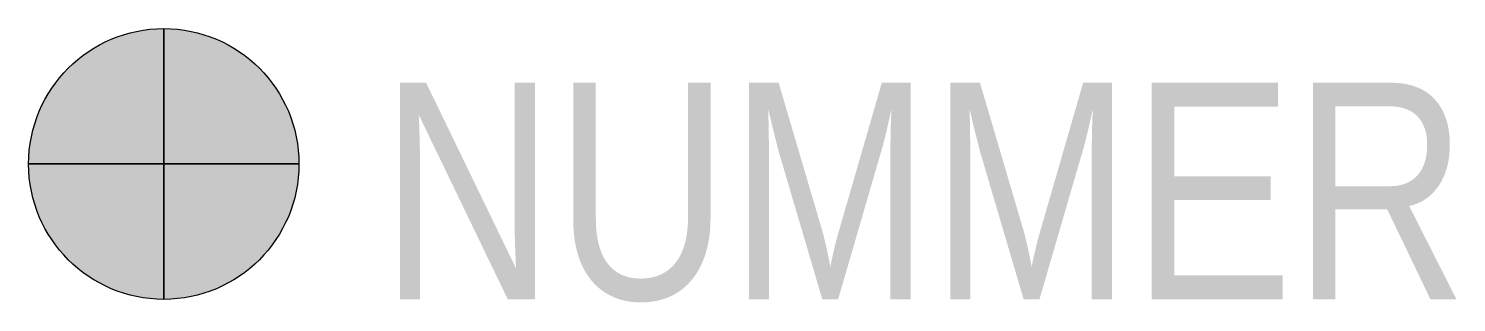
# Model space of a CAD drawing. Header units: metres. Extents: x -0.005 to 0.0478, y -0.0051 to 0.005.
import ezdxf

# ---------------------------------------------------------------- set-up
doc = ezdxf.new("R2010")
doc.units = ezdxf.units.M
doc.styles.add('Block', font='arial.ttf')

msp = doc.modelspace()

# ---------------------------------------------------------------- hatches: boundary and pattern name
h = msp.add_hatch(color=256)
edge = h.paths.add_edge_path()
edge.add_arc((0, 0), 0.005, 0, 360)

# ---------------------------------------------------------------- linework, layer by layer
at = {"extrusion": (1, 0, 0)}
for points in [[(-0.005, 0), (0.005, 0)], [(0, -0.005), (0, 0.005)]]:
    msp.add_lwpolyline(points, dxfattribs=at)
msp.add_circle((0, 0), 0.005)
msp.add_circle((0, 0), 0.005, dxfattribs=at)
at = {"extrusion": (0, -1, 0)}
msp.add_circle((0, 0), 0.005, dxfattribs=at)

# ---------------------------------------------------------------- texts
at = {"style": 'Block', "width": 0.8}
msp.add_attdef('NUMMER', (0.008, -0.005), '', height=0.008, dxfattribs=at)

doc.saveas('drawing.dxf')
